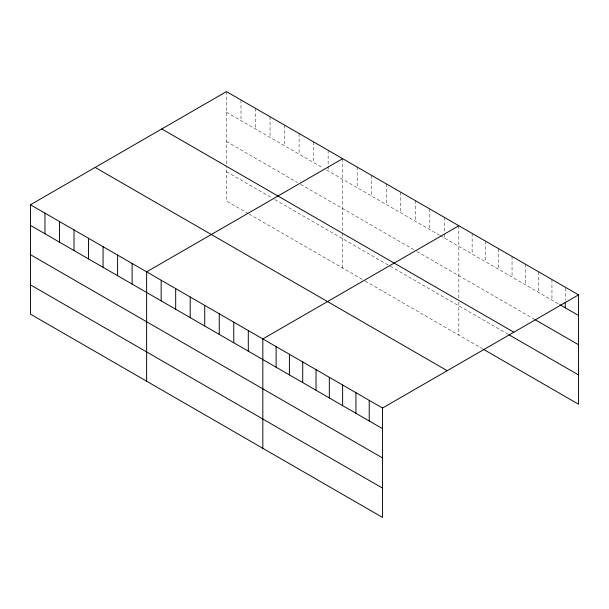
<?xml version="1.0" encoding="UTF-8"?>
<svg xmlns="http://www.w3.org/2000/svg" width="609" height="609" viewBox="0 0 609 609"><rect width="100%" height="100%" fill="white"/><g stroke="black" fill="none" stroke-linecap="round" stroke-linejoin="round"><path stroke-width="0.46" stroke-dasharray="3.04 2.28" d="M226.472 112.216L323.295 168.114M326.523 169.98L439.477 235.196M440.284 235.66L558.993 304.188M226.472 141.501L297.474 182.494M300.701 184.36L413.663 249.576M416.891 251.433L533.956 319.025M226.472 171.677L271.66 197.765M274.887 199.623L389.456 265.775M390.262 266.24L508.134 334.288M248.259 213.538L226.472 200.962L226.472 166.021M249.066 214.01L364.441 280.62M365.248 281.084L482.313 348.675M565.251 288.118L565.251 300.306M551.952 279.501L551.952 300.123M538.645 271.827L538.645 292.449M525.346 264.146L525.346 284.768M512.047 256.465L512.047 277.087M498.748 248.792L498.748 269.406M485.449 241.111L485.449 261.733M472.142 233.43L472.142 254.052M458.843 225.749L458.843 298.288M458.843 302.064L458.843 335.117M444.319 217.367L444.319 233.3M444.319 234.237L444.319 237.99M429.802 208.978L429.802 229.601M415.277 200.597L415.277 221.219M400.752 192.208L400.752 212.83M386.228 183.827L386.228 204.449M371.703 175.445L371.703 196.06M357.186 167.056L357.186 187.679M342.661 158.675L342.661 232.151M342.661 233.095L342.661 268.044M328.137 150.286L328.137 165.283M328.137 166.219L328.137 170.908M313.612 141.905L313.612 162.527M299.088 133.516L299.088 154.138M284.57 125.134L284.57 145.757M270.046 116.745L270.046 137.368M255.521 108.364L255.521 128.986M240.997 99.975L240.997 120.597M226.472 91.594L226.472 165.077"/><path stroke-width="0.91" d="M30.45 204.769L382.528 408.038L382.528 517.406L30.45 314.137L30.45 204.769L226.472 91.594L578.55 294.863L578.55 404.231L483.097 349.124M342.661 158.675L146.632 271.85L146.632 381.219M458.843 225.749L262.822 338.924L262.822 448.293M382.528 408.038L578.55 294.863M559.77 304.645L578.55 315.485M534.732 319.474L578.55 344.77M161.788 128.941L513.859 332.209M508.918 334.744L578.55 374.946M95.141 167.422L447.212 370.691M30.45 225.391L382.528 428.66M30.45 254.676L382.528 457.945M30.45 284.852L382.528 488.121M565.251 302.178L565.251 307.804M369.221 400.357L369.221 420.979M355.922 392.676L355.922 413.298M342.623 385.002L342.623 405.624M329.324 377.321L329.324 397.943M316.025 369.64L316.025 390.262M302.719 361.959L302.719 382.581M289.42 354.286L289.42 374.908M276.121 346.605L276.121 367.227M248.297 330.542L248.297 351.165M233.772 322.153L233.772 342.776M219.248 313.772L219.248 334.394M204.731 305.383L204.731 326.005M190.206 297.002L190.206 317.624M175.681 288.613L175.681 309.235M161.157 280.231L161.157 300.854M132.115 263.461L132.115 284.083M117.59 255.08L117.59 275.702M103.066 246.691L103.066 267.313M88.541 238.309L88.541 258.932M74.016 229.92L74.016 250.543M59.499 221.539L59.499 242.161M44.975 213.15L44.975 233.772"/></g></svg>
